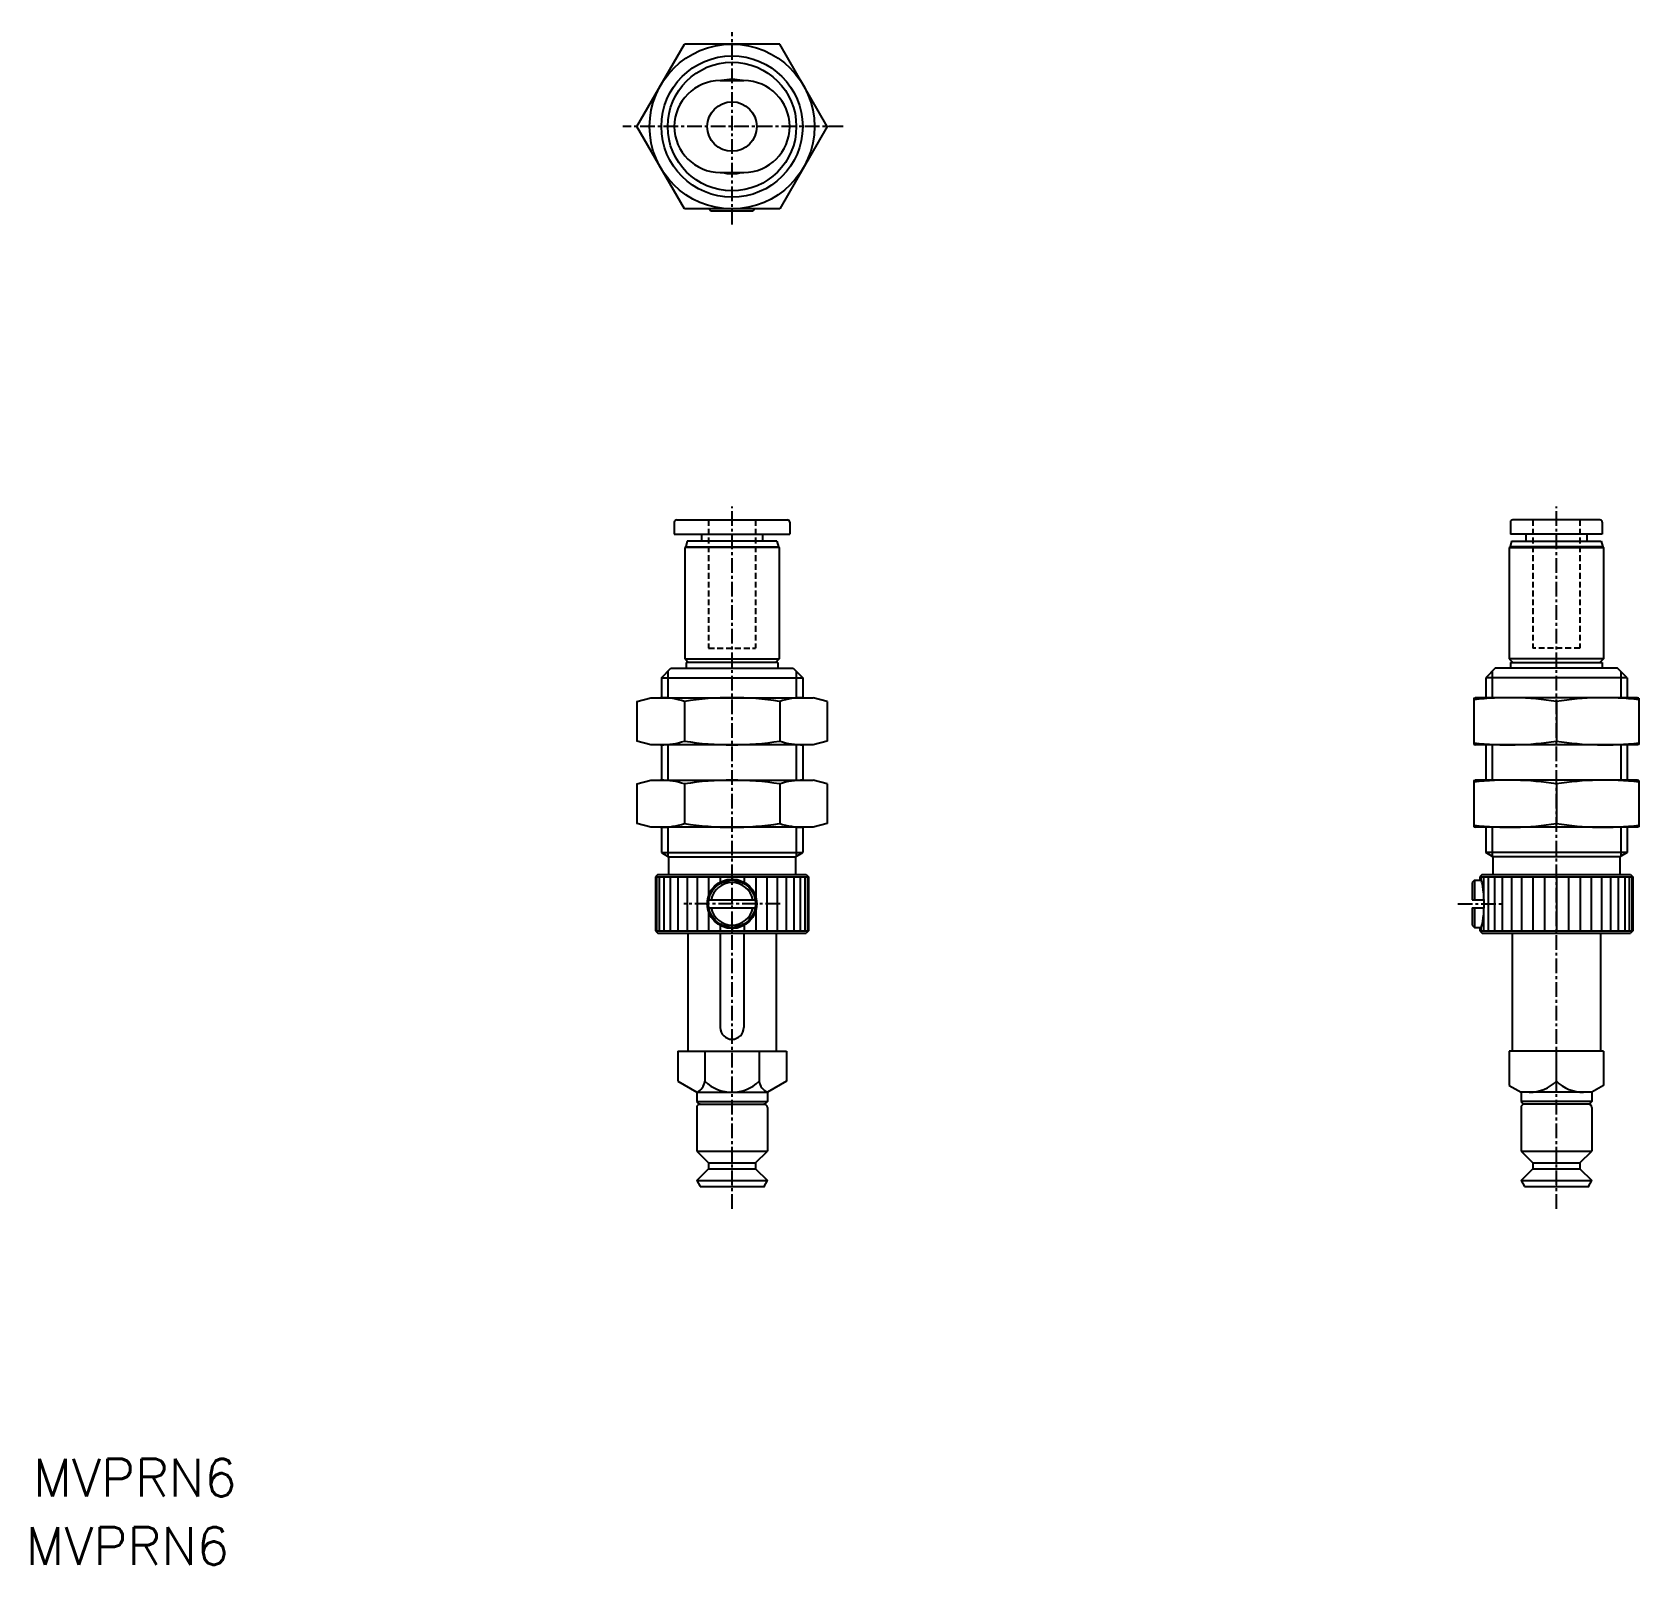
# Model space of a CAD drawing. Extents: x -28 to 109, y -30 to 100.
import ezdxf

# ---------------------------------------------------------------- set-up
doc = ezdxf.new("R2010")
doc.units = 0
doc.linetypes.add('CENTER', pattern=[2, 1.25, -0.25, 0.25, -0.25])
doc.linetypes.add('DASHED', pattern=[0.75, 0.5, -0.25])
doc.layers.get('0').update_dxf_attribs({"linetype": 'CONTINUOUS'})
doc.layers.add('CENTER', color=1, linetype='CENTER')
doc.styles.get("Standard").update_dxf_attribs({"font": 'txt.shx', "bigfont": '@extfont2.shx'})

msp = doc.modelspace()

# ---------------------------------------------------------------- linework, layer by layer
at = {"color": 7, "linetype": 'CONTINUOUS'}
for p, q in [((23.84, 91.66), (27.88, 98.66)), ((35.97, 98.66), (27.88, 98.66)), ((40.01, 91.66), (35.97, 98.66)), ((30.92, 95.56), (32.92, 95.56)), ((27.88, 84.66), (23.84, 91.66)), ((40.01, 91.66), (35.97, 84.66)), ((30.92, 87.76), (32.92, 87.76)), ((35.97, 84.66), (27.88, 84.66)), ((29.97, 84.66), (30.12, 84.51)), ((33.87, 84.66), (33.72, 84.51)), ((30.12, 84.51), (33.72, 84.51)), ((27.02, 58.06), (27.02, 57.06)), ((27.22, 58.26), (36.62, 58.26)), ((36.82, 58.06), (36.82, 57.06)), ((98.02, 58.06), (98.02, 57.06)), ((105.62, 58.26), (98.22, 58.26)), ((105.82, 58.06), (105.82, 57.06)), ((27.02, 57.06), (36.82, 57.06)), ((27.99, 55.96), (27.92, 55.92)), ((28.12, 56.46), (27.99, 55.96)), ((27.99, 55.96), (35.86, 55.96)), ((35.72, 56.46), (28.12, 56.46)), ((29.32, 57.06), (29.32, 56.46)), ((34.52, 57.06), (34.52, 56.46)), ((35.72, 56.46), (35.86, 55.96)), ((35.86, 55.96), (35.92, 55.92)), ((97.99, 55.96), (97.92, 55.92)), ((98.12, 56.46), (97.99, 55.96)), ((105.86, 55.96), (97.99, 55.96)), ((105.82, 57.06), (98.02, 57.06)), ((98.12, 56.46), (105.72, 56.46)), ((99.32, 57.06), (99.32, 56.46)), ((104.52, 57.06), (104.52, 56.46)), ((105.72, 56.46), (105.86, 55.96)), ((105.86, 55.96), (105.92, 55.92)), ((35.92, 55.92), (27.92, 55.92)), ((27.92, 55.92), (27.92, 46.46)), ((35.92, 55.92), (35.92, 46.46)), ((97.92, 55.92), (105.92, 55.92)), ((97.92, 55.92), (97.92, 46.46)), ((105.92, 55.92), (105.92, 46.46)), ((27.92, 46.46), (35.92, 46.46)), ((27.92, 46.46), (28.22, 46.16)), ((35.92, 46.46), (35.62, 46.16)), ((105.92, 46.46), (97.92, 46.46)), ((97.92, 46.46), (98.22, 46.16)), ((105.92, 46.46), (105.62, 46.16)), ((25.92, 44.86), (26.72, 45.66)), ((26.72, 45.66), (37.12, 45.66)), ((28.02, 46.16), (28.02, 45.66)), ((35.82, 46.16), (28.02, 46.16)), ((35.82, 46.16), (35.82, 45.66)), ((37.12, 45.66), (37.92, 44.86)), ((96.72, 45.66), (95.92, 44.86)), ((107.12, 45.66), (96.72, 45.66)), ((98.02, 46.16), (98.02, 45.66)), ((98.02, 46.16), (105.82, 46.16)), ((105.82, 46.16), (105.82, 45.66)), ((107.92, 44.86), (107.12, 45.66)), ((25.92, 44.86), (25.92, 43.16)), ((37.92, 44.86), (37.92, 43.16)), ((95.92, 44.86), (95.92, 43.16)), ((107.92, 44.86), (107.92, 43.16)), ((23.84, 42.84), (25.02, 43.16)), ((23.84, 42.84), (23.84, 39.48)), ((25.02, 43.16), (38.82, 43.16)), ((27.88, 42.84), (27.88, 39.48)), ((35.97, 42.84), (35.97, 39.48)), ((40.01, 42.84), (38.82, 43.16)), ((40.01, 42.84), (40.01, 39.48)), ((94.92, 43.13), (95.02, 43.16)), ((94.92, 43.13), (94.92, 39.19)), ((108.82, 43.16), (95.02, 43.16)), ((101.92, 42.84), (101.92, 39.48)), ((108.92, 43.13), (108.82, 43.16)), ((108.92, 43.13), (108.92, 39.19)), ((25.02, 39.16), (23.84, 39.48)), ((38.82, 39.16), (25.02, 39.16)), ((25.92, 39.16), (25.92, 36.16)), ((37.92, 39.16), (37.92, 36.16)), ((40.01, 39.48), (38.82, 39.16)), ((94.92, 39.19), (95.02, 39.16)), ((108.82, 39.16), (95.02, 39.16)), ((95.92, 39.16), (95.92, 36.16)), ((107.92, 39.16), (107.92, 36.16)), ((108.92, 39.19), (108.82, 39.16)), ((23.84, 35.84), (25.02, 36.16)), ((23.84, 35.84), (23.84, 32.48)), ((25.02, 36.16), (38.82, 36.16)), ((27.88, 35.84), (27.88, 32.48)), ((35.97, 35.84), (35.97, 32.48)), ((40.01, 35.84), (38.82, 36.16)), ((40.01, 35.84), (40.01, 32.48)), ((94.92, 36.13), (95.02, 36.16)), ((94.92, 36.13), (94.92, 32.19)), ((108.82, 36.16), (95.02, 36.16)), ((101.92, 35.84), (101.92, 32.48)), ((108.92, 36.13), (108.82, 36.16)), ((108.92, 36.13), (108.92, 32.19)), ((25.02, 32.16), (23.84, 32.48)), ((38.82, 32.16), (25.02, 32.16)), ((25.92, 32.16), (25.92, 30.01)), ((37.92, 32.16), (37.92, 30.01)), ((40.01, 32.48), (38.82, 32.16)), ((94.92, 32.19), (95.02, 32.16)), ((108.82, 32.16), (95.02, 32.16)), ((95.92, 32.16), (95.92, 30.01)), ((107.92, 32.16), (107.92, 30.01)), ((108.92, 32.19), (108.82, 32.16)), ((25.92, 30.01), (26.52, 29.66)), ((26.52, 29.66), (37.32, 29.66)), ((26.52, 29.66), (26.52, 28.16)), ((37.32, 29.66), (37.92, 30.01)), ((37.32, 29.66), (37.32, 28.16)), ((96.52, 29.66), (95.92, 30.01)), ((107.32, 29.66), (96.52, 29.66)), ((96.52, 29.66), (96.52, 28.16)), ((107.92, 30.01), (107.32, 29.66)), ((107.32, 29.66), (107.32, 28.16)), ((25.62, 28.16), (25.42, 27.96)), ((25.42, 27.96), (38.42, 27.96)), ((25.62, 28.16), (38.22, 28.16)), ((38.22, 28.16), (38.42, 27.96)), ((94.97, 27.66), (94.77, 27.46)), ((94.77, 27.46), (94.77, 26.01)), ((94.97, 27.66), (95.53, 27.66)), ((94.97, 27.66), (94.97, 26.01)), ((95.62, 28.16), (95.42, 27.96)), ((95.42, 27.96), (108.42, 27.96)), ((95.62, 28.16), (108.22, 28.16)), ((108.22, 28.16), (108.42, 27.96)), ((29.96, 26.01), (33.89, 26.01)), ((94.77, 26.01), (95.77, 26.01)), ((29.96, 25.31), (33.89, 25.31)), ((94.77, 25.31), (94.77, 23.86)), ((94.77, 25.31), (95.77, 25.31)), ((94.97, 25.31), (94.97, 23.66)), ((25.42, 23.36), (25.62, 23.16)), ((25.42, 23.36), (38.42, 23.36)), ((38.42, 23.36), (38.22, 23.16)), ((94.77, 23.86), (94.97, 23.66)), ((94.97, 23.66), (95.53, 23.66)), ((95.42, 23.36), (95.62, 23.16)), ((95.42, 23.36), (108.42, 23.36)), ((108.42, 23.36), (108.22, 23.16)), ((25.62, 23.16), (38.22, 23.16)), ((28.17, 23.16), (28.17, 13.16)), ((30.92, 23.16), (30.92, 15.16)), ((32.92, 23.16), (32.92, 15.16)), ((35.67, 23.16), (35.67, 13.16)), ((95.62, 23.16), (108.22, 23.16)), ((98.17, 23.16), (98.17, 13.16)), ((105.67, 23.16), (105.67, 13.16)), ((27.31, 13.16), (36.54, 13.16)), ((27.31, 13.16), (27.31, 10.59)), ((29.62, 13.16), (29.62, 10.59)), ((34.23, 13.16), (34.23, 10.59)), ((36.54, 13.16), (36.54, 10.59)), ((105.92, 13.16), (97.92, 13.16)), ((97.92, 13.16), (97.92, 10.24)), ((101.92, 10.59), (101.92, 13.16)), ((105.92, 13.16), (105.92, 10.24)), ((27.31, 10.59), (28.92, 9.66)), ((28.92, 9.66), (28.92, 8.86)), ((28.92, 9.66), (34.92, 9.66)), ((36.54, 10.59), (34.92, 9.66)), ((34.92, 9.66), (34.92, 8.86)), ((97.92, 10.24), (98.92, 9.66)), ((104.92, 9.66), (98.92, 9.66)), ((98.92, 9.66), (98.92, 8.86)), ((105.92, 10.24), (104.92, 9.66)), ((104.92, 9.66), (104.92, 8.86)), ((28.92, 8.86), (29.12, 8.66)), ((28.92, 8.86), (34.92, 8.86)), ((28.92, 8.36), (28.92, 4.66)), ((29.12, 8.66), (34.72, 8.66)), ((34.92, 8.86), (34.72, 8.66)), ((34.92, 8.36), (34.92, 4.66)), ((104.92, 8.86), (98.92, 8.86)), ((98.92, 8.86), (99.12, 8.66)), ((98.92, 8.36), (98.92, 4.66)), ((104.72, 8.66), (99.12, 8.66)), ((104.92, 8.86), (104.72, 8.66)), ((104.92, 8.36), (104.92, 4.66)), ((28.92, 4.66), (29.92, 3.66)), ((28.92, 4.66), (34.92, 4.66)), ((33.92, 3.66), (34.92, 4.66)), ((98.92, 4.66), (99.92, 3.66)), ((98.92, 4.66), (104.92, 4.66)), ((103.92, 3.66), (104.92, 4.66)), ((28.92, 2.16), (29.92, 3.16)), ((29.92, 3.66), (33.92, 3.66)), ((29.92, 3.66), (29.92, 3.16)), ((29.92, 3.16), (33.92, 3.16)), ((33.92, 3.66), (33.92, 3.16)), ((33.92, 3.16), (34.92, 2.16)), ((98.92, 2.16), (99.92, 3.16)), ((99.92, 3.66), (103.92, 3.66)), ((99.92, 3.66), (99.92, 3.16)), ((99.92, 3.16), (103.92, 3.16)), ((103.92, 3.66), (103.92, 3.16)), ((103.92, 3.16), (104.92, 2.16)), ((28.92, 2.16), (29.21, 1.66)), ((28.92, 2.16), (34.92, 2.16)), ((29.21, 1.66), (34.64, 1.66)), ((34.64, 1.66), (34.92, 2.16)), ((98.92, 2.16), (99.21, 1.66)), ((98.92, 2.16), (104.92, 2.16)), ((99.21, 1.66), (104.64, 1.66)), ((104.64, 1.66), (104.92, 2.16))]:
    msp.add_line(p, q, dxfattribs=at)
at = {"color": 3, "linetype": 'DASHED'}
for p, q in [((29.92, 58.26), (29.92, 47.36)), ((33.92, 58.26), (33.92, 47.36)), ((99.92, 58.26), (99.92, 47.36)), ((103.92, 58.26), (103.92, 47.36)), ((29.92, 47.36), (33.92, 47.36)), ((103.92, 47.36), (99.92, 47.36))]:
    msp.add_line(p, q, dxfattribs=at)
at = {"color": 3, "linetype": 'CONTINUOUS'}
for p, q in [((26.47, 45.4), (26.47, 43.16)), ((37.38, 45.4), (37.38, 43.16)), ((96.47, 45.4), (96.47, 43.16)), ((107.38, 45.4), (107.38, 43.16)), ((25.92, 44.86), (37.92, 44.86)), ((107.92, 44.86), (95.92, 44.86)), ((26.47, 39.16), (26.47, 36.16)), ((37.38, 39.16), (37.38, 36.16)), ((96.47, 39.16), (96.47, 36.16)), ((107.38, 39.16), (107.38, 36.16)), ((26.47, 32.16), (26.47, 29.69)), ((37.38, 32.16), (37.38, 29.69)), ((96.47, 32.16), (96.47, 29.69)), ((107.38, 32.16), (107.38, 29.69)), ((25.92, 30.01), (37.92, 30.01)), ((107.92, 30.01), (95.92, 30.01)), ((25.42, 27.96), (25.42, 23.36)), ((25.5, 27.96), (25.5, 23.36)), ((25.74, 27.96), (25.74, 23.36)), ((26.13, 27.96), (26.13, 23.36)), ((26.67, 27.96), (26.67, 23.36)), ((27.33, 27.96), (27.33, 23.36)), ((28.1, 27.96), (28.1, 23.36)), ((28.97, 27.96), (28.97, 23.36)), ((29.92, 27.96), (29.92, 26.27)), ((30.91, 27.96), (30.91, 27.5)), ((31.92, 27.96), (31.92, 27.76)), ((32.94, 27.96), (32.94, 27.5)), ((33.93, 27.96), (33.93, 26.27)), ((34.88, 27.96), (34.88, 23.36)), ((35.75, 27.96), (35.75, 23.36)), ((36.52, 27.96), (36.52, 23.36)), ((37.18, 27.96), (37.18, 23.36)), ((37.72, 27.96), (37.72, 23.36)), ((38.11, 27.96), (38.11, 23.36)), ((38.34, 27.96), (38.34, 23.36)), ((38.42, 27.96), (38.42, 23.36)), ((95.42, 27.96), (95.42, 27.76)), ((95.5, 27.96), (95.5, 27.7)), ((95.74, 27.96), (95.74, 26.52)), ((96.13, 27.96), (96.13, 23.36)), ((96.67, 27.96), (96.67, 23.36)), ((97.33, 27.96), (97.33, 23.36)), ((98.1, 27.96), (98.1, 23.36)), ((98.97, 27.96), (98.97, 23.36)), ((99.92, 27.96), (99.92, 23.36)), ((100.91, 27.96), (100.91, 23.36)), ((101.92, 27.96), (101.92, 23.36)), ((102.94, 27.96), (102.94, 23.36)), ((103.93, 27.96), (103.93, 23.36)), ((104.88, 27.96), (104.88, 23.36)), ((105.75, 27.96), (105.75, 23.36)), ((106.52, 27.96), (106.52, 23.36)), ((107.18, 27.96), (107.18, 23.36)), ((107.72, 27.96), (107.72, 23.36)), ((108.11, 27.96), (108.11, 23.36)), ((108.34, 27.96), (108.34, 23.36)), ((108.42, 27.96), (108.42, 23.36)), ((29.92, 25.05), (29.92, 23.36)), ((33.93, 25.05), (33.93, 23.36)), ((95.74, 24.8), (95.74, 23.36)), ((30.91, 23.82), (30.91, 23.36)), ((31.92, 23.56), (31.92, 23.36)), ((32.94, 23.82), (32.94, 23.36)), ((95.42, 23.56), (95.42, 23.36)), ((95.5, 23.62), (95.5, 23.36))]:
    msp.add_line(p, q, dxfattribs=at)
at = {"color": 7, "linetype": 'CONTINUOUS'}
msp.add_lwpolyline([(95.42, 23.56, 0.049127), (95.49, 23.6, 0.049127), (95.56, 23.72, 0.049127), (95.62, 23.91, 0.049127), (95.67, 24.17, 0.049127), (95.71, 24.49, 0.049127), (95.75, 24.86, 0.049127), (95.77, 25.25, 0.049127), (95.77, 25.66, 0.049127), (95.77, 26.07, 0.049127), (95.75, 26.46, 0.049127), (95.71, 26.83, 0.049127), (95.67, 27.14, 0.049127), (95.62, 27.41, 0.049127), (95.56, 27.6, 0.049127), (95.49, 27.72, 0.049127), (95.42, 27.76, -1)], format="xyb", dxfattribs=at)
for centre, radius in [((31.92, 91.66), 7), ((31.92, 91.66), 6), ((31.92, 91.66), 5.46), ((31.92, 91.66), 2.1), ((31.92, 25.66), 2.1), ((31.92, 25.66), 2)]:
    msp.add_circle(centre, radius, dxfattribs=at)
for centre, radius, start, end in [((30.92, 91.66), 3.9, 90, 270), ((31.92, 91.66), 4, 77.0706, 102.9294), ((32.92, 91.66), 3.9, 270, 90), ((31.92, 91.66), 4, 257.0706, 282.9294), ((27.22, 58.06), 0.2, 90, 180), ((36.62, 58.06), 0.2, 0, 90), ((98.22, 58.06), 0.2, 90, 180), ((105.62, 58.06), 0.2, 0, 90), ((25.86, 36.56), 6.6, 72.1712, 90), ((31.92, 17.24), 25.92, 81.0313, 98.9687), ((37.99, 36.56), 6.6, 90, 107.8288), ((97.88, 17.24), 25.92, 81.0313, 96.553), ((105.97, 17.24), 25.92, 83.447, 98.9687), ((25.86, 45.76), 6.6, 270, 287.8288), ((31.92, 65.08), 25.92, 261.0313, 278.9687), ((37.99, 45.76), 6.6, 252.1712, 270), ((97.88, 65.08), 25.92, 263.447, 278.9687), ((105.97, 65.08), 25.92, 261.0313, 276.553), ((25.86, 29.56), 6.6, 72.1712, 90), ((31.92, 10.24), 25.92, 81.0313, 98.9687), ((37.99, 29.56), 6.6, 90, 107.8288), ((97.88, 10.24), 25.92, 81.0313, 96.553), ((105.97, 10.24), 25.92, 83.447, 98.9687), ((25.86, 38.76), 6.6, 270, 287.8288), ((31.92, 58.08), 25.92, 261.0313, 278.9687), ((37.99, 38.76), 6.6, 252.1712, 270), ((97.88, 58.08), 25.92, 263.447, 278.9687), ((105.97, 58.08), 25.92, 261.0313, 276.553), ((31.92, 25.66), 1.8, 11.2123, 168.7877), ((31.92, 25.66), 1.8, 191.2123, 348.7877), ((31.92, 15.16), 1, 180, 0), ((28.46, 10.72), 1.16, 293.5389, 353.5358), ((31.92, 12.98), 3.32, 225.9339, 314.0666), ((35.39, 10.72), 1.16, 186.4602, 246.4611), ((99.62, 12.98), 3.32, 270.0003, 314.0664), ((104.23, 12.98), 3.32, 225.9336, 269.9997), ((29.22, 8.36), 0.3, 90, 180), ((34.62, 8.36), 0.3, 0, 90), ((99.22, 8.36), 0.3, 90, 180), ((104.62, 8.36), 0.3, 0, 90)]:
    msp.add_arc(centre, radius, start, end, dxfattribs=at)
for p in [(31.92, 91.66), (40.01, 91.66), (31.92, 1.66), (34.64, 1.66), (101.92, 1.66), (104.64, 1.66)]:
    msp.add_point(p, dxfattribs=at)
at = {"layer": 'CENTER', "color": 1, "linetype": 'CENTER'}
for p, q in [((31.92, 83.33), (31.92, 99.68)), ((41.36, 91.66), (22.66, 91.66)), ((31.92, -0.24), (31.92, 59.4)), ((101.92, -0.24), (101.92, 59.4)), ((36.02, 25.66), (27.82, 25.66)), ((93.54, 25.66), (97.28, 25.66))]:
    msp.add_line(p, q, dxfattribs=at)

# ---------------------------------------------------------------- texts
at = {"color": 7, "linetype": 'CONTINUOUS'}
for p in [(-27.42, -24.68), (-28.06, -30.47)]:
    msp.add_text('MVPRN6', height=3.2, dxfattribs=at).set_placement(p)

doc.saveas('drawing.dxf')
